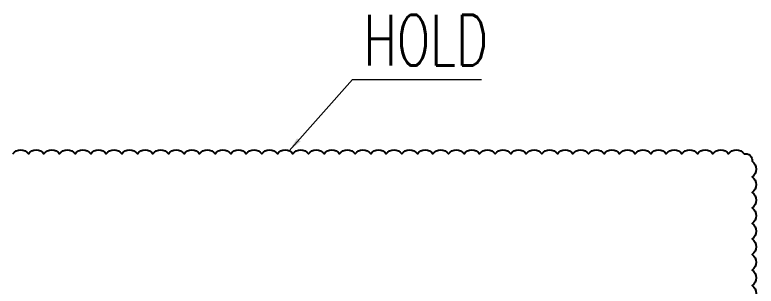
# Model space of a CAD drawing. Header units: millimetres. Extents: x -243837 to -5443, y 40 to 285140.
# Drawn here: x -84981 to -76747, y 76846 to 79865 of the extents above; entities that cross this region are included whole.
import ezdxf

# ---------------------------------------------------------------- set-up
doc = ezdxf.new("R2010")
doc.units = ezdxf.units.MM
doc.layers.add('object', color=4, linetype='Continuous')
doc.layers.add('R-OBJECT', color=2, linetype='Continuous', lineweight=20)
doc.styles.add('KA', font='romans.shx', dxfattribs={"width": 0.7})
doc.dimstyles.new('rakesh', dxfattribs={"dimscale": 160, "dimtxt": 2.5, "dimasz": 1, "dimexe": 0.8, "dimexo": 0.8, "dimgap": 1, "dimtad": 1, "dimdec": 0, "dimzin": 0, "dimdsep": 46, "dimtxsty": 'KA', "dimblk": 'OBLIQUE', "dimcen": 1.5, "dimclrd": 1, "dimclre": 1, "dimclrt": 2, "dimadec": 0, "dimazin": 0, "dimtfac": 1, "dimtdec": 0, "dimtmove": 0, "dimatfit": 2, "dimfxl": 0, "dimtolj": 1, "dimtzin": 0, "dimlwd": -1, "dimlwe": -1, "dimarcsym": 1})

# ---------------------------------------------------------------- blocks, each defined once
blk = doc.blocks.new('_Oblique')
at = {"color": 0, "linetype": 'ByBlock', "lineweight": -2}
blk.add_line((-0.5, -0.5), (0.5, 0.5), dxfattribs=at)

msp = doc.modelspace()

# ---------------------------------------------------------------- linework, layer by layer
at = {"layer": 'object', "color": 6, "elevation": 775.75}
msp.add_lwpolyline([(-85003.07, 78318.56, -0.5205671), (-84830.27, 78318.56, -0.5205671), (-84657.47, 78318.56, -0.5205671), (-84484.67, 78318.56, -0.5205671), (-84311.87, 78318.56, -0.5205671), (-84139.07, 78318.56, -0.5205671), (-83966.27, 78318.56, -0.5205671), (-83793.47, 78318.56, -0.5205671), (-83620.67, 78318.56, -0.5205671), (-83447.87, 78318.56, -0.5205671), (-83275.07, 78318.56, -0.5205671), (-83102.27, 78318.56, -0.5205671), (-82929.47, 78318.56, -0.5205671), (-82756.67, 78318.56, -0.5205671), (-82583.87, 78318.56, -0.5205671), (-82411.07, 78318.56, -0.5205671), (-82238.27, 78318.56, -0.5205671), (-82065.47, 78318.56, -0.5205671), (-81892.67, 78318.56, -0.5205671), (-81719.87, 78318.56, -0.5205671), (-81547.07, 78318.56, -0.5205671), (-81374.27, 78318.56, -0.5205671), (-81201.47, 78318.56, -0.5205671), (-81028.67, 78318.56, -0.5205671), (-80855.87, 78318.56, -0.5205671), (-80683.07, 78318.56, -0.5205671), (-80510.27, 78318.56, -0.5205671), (-80337.47, 78318.56, -0.5205671), (-80164.67, 78318.56, -0.5205671), (-79991.87, 78318.56, -0.5205671), (-79819.07, 78318.56, -0.5205671), (-79646.26, 78318.56, -0.5205671), (-79473.46, 78318.56, -0.5205671), (-79300.66, 78318.56, -0.5205671), (-79127.86, 78318.56, -0.5205671), (-78955.06, 78318.56, -0.5205671), (-78782.26, 78318.56, -0.5205671), (-78609.46, 78318.56, -0.5205671), (-78436.66, 78318.56, -0.5205671), (-78263.86, 78318.56, -0.5205671), (-78091.06, 78318.56, -0.5205671), (-77918.26, 78318.56, -0.5205671), (-77745.46, 78318.56, -0.5205671), (-77572.66, 78318.56, -0.5205671), (-77399.86, 78318.56, -0.5205671), (-77227.06, 78318.56, -0.5205671), (-77054.26, 78318.56, -0.5205671), (-76881.46, 78318.56, -0.5205671), (-76792.37, 78234.85, -0.5205671), (-76792.37, 78062.05, -0.5205671), (-76792.37, 77889.25, -0.5205671), (-76792.37, 77716.45, -0.5205671), (-76792.37, 77543.65, -0.5205671), (-76792.37, 77370.85, -0.5205671), (-76792.37, 77198.04, -0.5205671), (-76792.37, 77025.24, -0.5205671), (-76792.37, 76852.44, -0.5205671), (-76792.37, 76679.64, -0.5205671)], format="xyb", dxfattribs=at)

# ---------------------------------------------------------------- texts
at = {"layer": 'R-OBJECT', "ltscale": 10, "insert": (-79726.44, 79583.86, 775.75), "char_height": 562.5, "attachment_point": 6, "line_spacing_factor": 1.20048, "style": 'KA'}
msp.add_mtext('HOLD', dxfattribs=at)

# ---------------------------------------------------------------- leaders
at = {"layer": 'R-OBJECT', "ltscale": 10}
msp.add_leader([(-81933.72, 78353.29, 775.75), (-81230.98, 79146.9, 775.75), (-79796.31, 79146.9, 775.75)], dimstyle='rakesh', override={"dimexe": 1.2, "dimgap": 1, "dimtad": 0, "dimfxl": 0.18}, dxfattribs=at)

doc.saveas('drawing.dxf')
